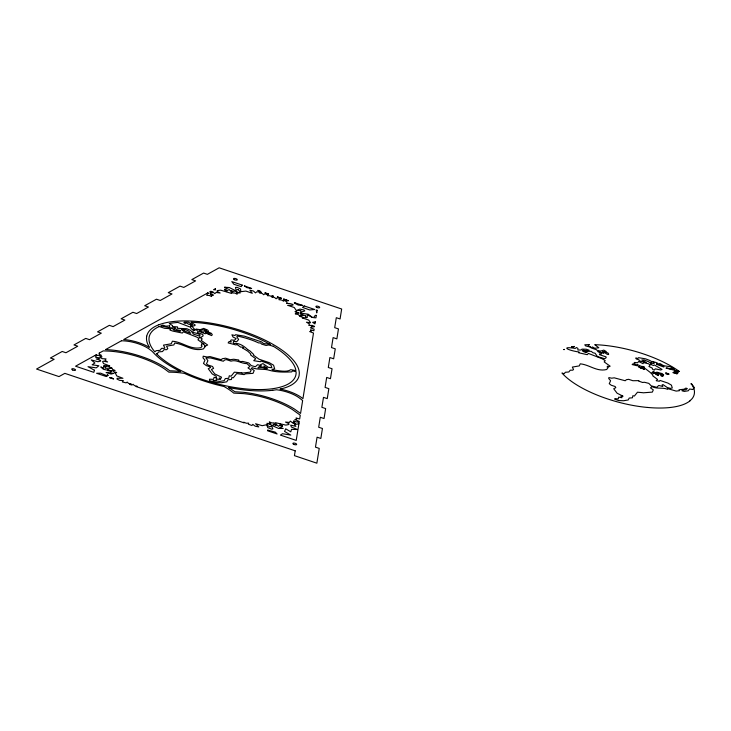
<?xml version="1.0" encoding="UTF-8"?>
<svg xmlns="http://www.w3.org/2000/svg" width="731" height="731" viewBox="0 0 731 731"><rect width="100%" height="100%" fill="white"/><g stroke="black" fill="none" stroke-linecap="round" stroke-linejoin="round"><path stroke-width="1.1" d="M689.808 400.953L692.01 398.788A71.108 26.636 15 0 0 693.82 388.234M641.078 368.342L638.181 366.496L641.882 368.104L641.16 368.278M242.345 373.084L250.258 372.143L251.144 370.133L247.983 367.903L249.975 366.405L246.923 363.627C241.193 363.709 236.597 359.305 230.978 361.132L226.436 359.634L224.746 359.917L223.339 361.224L210.747 357.998L205.914 357.879L207.915 360.685L206.471 363.846L208.006 365.016L212.52 366.469L213.598 368.36L211.396 369.502L214.759 373.925L221.53 377.196L220.926 378.448L219.154 378.055L220.652 379.407L216.294 379.151L216.093 380.723L213.059 380.595L219.757 381.436L224.198 380.668L225.294 378.585L228.684 378.311L229.269 375.789L231.097 376.209L234.377 372.17L241.066 372.773M158.828 324.756L157.284 325.396A78.308 29.341 15 0 0 146.876 335.639A2.796 1.051 15 0 0 146.767 336.032M272.7 390.29L276.492 389.76A22.104 8.279 15 0 1 299.253 397.874L302.643 400.515L300.569 413.417L294.465 409.086A52.541 19.682 15 0 0 243.615 392.319L234.742 391.725A51.691 19.362 15 0 0 228.52 387.485M206.105 332.029L209.212 332.377L211.423 333.345L212.292 334.716L211.588 335.584L205.639 332.998L205.247 333.802L197.891 330.924L197.489 332.422L202.825 334.533L203.136 335.876L201.016 337.329L199.243 337.046L202.222 338.892L201.08 340.29L207.659 345.023L205.283 346.101L204.324 345.781L205.411 346.339L203.419 348.906C192.682 351.913 184.696 344.264 174.755 343.031L173.868 344.931L166.577 346.192L167.774 348.641L166.641 349.665L164.018 349.665L162.474 351.565L158.709 351.885L157.147 353.804L156.361 353.539A75.786 28.39 15 0 0 240.143 388.271A75.786 28.39 15 0 0 296.082 371.723L292.537 370.882L291.706 371.896C283.984 372.18 277.259 372.399 269.392 370.306C264.193 368.515 257.659 370.096 252.259 367.684L251.245 368.451L254.214 370.535L253.027 373.367L245.424 373.843L244.117 374.619L236.734 373.55L233.262 377.826L231.864 377.507L231.398 379.517L227.889 379.8L226.82 381.81L221.42 382.752L215.435 382.532L209.569 380.604L209.477 379.197L213.498 379.371L214.092 377.278L216.833 378.165L216.038 377.452L216.294 376.282L212.218 373.961L208.262 368.726L210.574 367.529L210.208 366.88L206.352 365.637L203.483 363.453L204.982 360.155L202.999 357.843L203.218 356.189L207.056 356.993L209.943 356.564L221.255 359.689L222.288 358.738L225.587 358.19L230.201 359.707L233.701 359.241L238.754 360.008L238.397 360.767L240.7 361.607L242.683 361.416L248.75 362.96L251.29 365.628L255.411 366.734L257.604 364.696L261.177 365.646L260.656 364.623L262.922 363.59L268.396 367.346L271.831 367.711L271.018 365.217L267.793 363.325L260.967 361.032L260.419 361.735L253.739 360.675L255.722 358.729L250.532 354.9L250.797 354.042L247.928 351.291L242.61 348.02L243.533 348.057L242.39 347.061L240.7 347.17L236.835 344.374L236.012 344.959L228.136 342.912L229.041 341.569L231.288 341.934L230.183 341.386L231.17 339.897L234.468 340.271L236.122 338.572L233.034 337.018L231.901 334.798L234.925 335.511L235.583 334.707L244.483 336.196L261.643 341.916C263.736 345.123 267.601 342.921 270.415 344.566A75.786 28.39 15 0 0 191.175 322.252L195.287 325.094L193.742 326.044L191.741 325.487L190.334 325.907L192.427 326.766L194.026 328.877L197.187 330.165L196.191 329.087L200.23 329.672L203.693 328.402L207.732 330.12L208.426 331.143L207.805 331.901L205.457 331.682L206.133 331.975M282.193 425.908L279.461 425.506L278.429 426.31L277.04 425.022L275.02 424.51L276.135 425.131L273.376 424.72L272.343 425.533L271.557 425.296L278.612 428.457L283.135 428.457L279.516 427.927L282.568 426.255L280.229 424.099L280.046 424.702L282.157 425.881M241.961 372.993L241.349 372.847M273.403 346.275L268.67 344.968L266.111 345.452L261.671 344.137L260.547 342.967L258.637 342.93C252.021 339.824 244.638 337.576 237.392 336.05L236.817 336.763L238.617 339.531L236.707 341.697L233.554 341.34L233.244 342.894L234.021 343.469C239.22 342.748 243.98 346.101 247.599 349.473M192.061 324.436L189.091 324.409L186.14 322.846L185.19 323.504L183.837 322.709L184.276 322.161A75.786 28.39 15 0 1 188.434 322.17L192.125 324.4M159.056 326.437L164.585 328.301L168.733 328.603L170.634 329.315L169.976 330.11L172.955 331.116L182.321 333.053L183.335 331.801L196.648 337.028L199.051 338.508L197.964 339.842L204.232 344.347L201.71 343.734L201.29 345.608L202.176 346.065L200.952 347.645C190.499 350.012 182.558 341.953 172.425 341.213L171.218 343.789L163.479 345.123L164.84 347.901L164.32 348.367L161.588 348.358L159.979 350.341L156.224 350.661L154.835 351.849A75.786 28.39 15 0 1 159.276 326.51M679.163 371.403L666.014 368.132L667.019 367.857L671.049 369.155L670.345 368.552L670.967 368.305L674.585 369.52C671.095 364.796 664.753 367.602 660.925 364.056L659.408 363.828L664.04 366.743A24.607 9.22 15 0 0 663.739 367.008L656.493 364.294L656.612 363.627L658.357 364.084L657.041 362.841L652.536 361.416L654.382 362.987L653.523 363.435L650.855 362.704L651.86 361.717L649.777 360.465L645.583 358.848L638.547 357.669L637.907 358.464L635.76 357.962L636.253 358.939L639.077 359.88L639.342 360.895L646.213 362.558L641.864 359.935L644.258 360.036L648.498 361.699L651.769 363.645L650.444 363.919L651.933 364.943L653.523 365.509L654.355 364.952L662.039 369.402L660.696 370.005L655.296 368.844L654.263 370.114L652.774 369.511L652.171 368.04L648.936 366.478L650.17 364.952L648.598 363.791L643.545 362.567L643.052 363.682L638.748 361.507L637.514 362.768L634.535 362.43L634.005 363.243L635.842 364.55L632.543 364.011L632.169 364.568L637.03 365.728L637.514 365.39L636.929 364.404L641.032 366.286L644.13 366.706L644.331 367.51L641.681 366.871L642.713 367.803L644.541 368.031L649.969 372.216L652.911 375.03L652.692 375.771L657.544 379.435L656.21 380.741L659.399 381.244L660.029 380.431L667.906 383.081L671.423 385.146L672.301 387.942L670.473 388.399L667.156 387.457L662.98 384.588L662.067 385.009L662.834 386.516L658.759 385.438L656.73 387.32L651.166 385.831L648.836 383.382L644.495 382.276L642.503 382.459L638.638 381.061L638.839 380.632L632.9 380.723L628.669 379.325L626.366 379.709L625.233 380.76L614.204 377.826L611.71 378.192L608.859 377.598L608.74 378.548L610.595 380.723L609.243 383.702L611.271 385.255L615.136 386.507L615.804 387.677L613.72 388.755L617.101 393.214L623.068 396.202L620.893 396.165L621.999 397.728L618.673 397.161L618.307 398.852L614.725 398.706L614.762 399.263L618.764 400.57L623.662 400.743L628.212 399.958L629.208 398.066L632.397 397.81L632.882 395.718L634.371 396.056L637.487 392.218L642.686 392.684A19.216 7.2 15 0 0 643.189 392.812L652.344 392.118L653.304 389.879L650.48 387.887L652.107 386.662C657.014 389.239 662.505 387.202 667.531 389.257L667.759 388.636L676.148 391.094L679.483 390.683L678.989 389.778L684.152 389.212L685.852 388.097L687.35 388.6L685.806 389.724L682.169 390.18L682.023 390.793L684.298 391.414L688.191 390.793L689.635 389.011L692.76 389.495L694.377 387.531L690.914 383.684C692.22 382.733 694.468 390.391 693.28 386.836M272.078 296.795L269.84 295.753L267.308 295.662L267.939 294.721L267.171 294.227L264.622 293.908L263.727 294.767L262.219 293.478L259.404 292.829L261.195 292.373L260.419 291.221L257.796 290.344L260.848 292.29L256.91 291.724L255.457 292.884L253.456 291.039L249.883 290.143L252.314 293.268L245.863 291.075L239.768 291.833L240.161 293.03L236.15 291.852L238.955 292.72L236.835 292.967L237.219 294.164L234.806 293.04L232.275 292.948L232.778 291.925L231.133 292.117L231.563 293.433L220.652 290.17L217.235 290.582L217.025 291.303L220.141 293.021L216.202 292.455L214.75 293.615L212.748 291.77L210.756 291.267L209.742 291.833L212.547 292.702L210.418 292.948L210.811 294.145L210.309 293.908L213.415 295.123L211.296 295.379L211.679 296.576L209.267 295.443L206.736 295.361L207.376 294.41L206.306 293.734L123.713 339.522A25.649 9.613 15 0 1 149.352 347.353L147.644 343.963A78.628 29.45 15 0 1 146.703 336.233M247.517 349.464L250.084 351.044L253.712 354.48L253.493 355.202L257.385 357.971A10.508 3.938 15 0 0 259.295 359.296L269.182 362.622L273.568 365.198L274.655 368.762L271.996 369.429L272.508 369.923C278.045 370.379 286.662 372.755 290.755 369.667L295.945 370.608A75.786 28.39 15 0 0 273.248 346.238M272.206 296.759L271.859 295.68L272.928 295.552L273.531 296.402L271.777 296.877L274.591 297.508L276.144 298.796L276.994 297.919L279.087 298.166L279.973 298.906L278.84 299.673L281.554 300.002L283.655 301.227L283.792 300.139L286.223 300.121L283.518 298.988L288.535 300.679L284.14 300.286L287.119 302.04L286.47 303.466C290.801 303.091 298.367 305.75 287.758 305.348L294.246 307.504L296.759 311.159L295.004 311.634L298.805 313.078L296.101 312.091L296.996 313.361L295.242 313.837L298.056 314.467L299.609 315.755L300.806 314.924L301.537 315.947L299.783 316.422L302.597 317.053L303.511 317.802L302.186 317.884L308.674 320.041L310.584 322.773L306.453 322.207L309.432 323.961L308.784 325.396L312.274 325.396L314.568 326.391L313.846 327.031L311.205 326.035L312.1 327.296L310.346 327.78L314.12 329.197L313.864 330.777L310.52 329.836L311.415 331.097L309.67 331.572L313.498 333.053L302.945 398.66A25.329 9.485 15 0 0 280.147 389.066M280.183 389.093A78.391 29.368 15 0 0 299.098 375.57L299.299 373.23A2.769 1.042 15 0 0 299.299 372.828A78.628 29.459 15 0 0 243.057 331.198A79.176 29.66 15 0 0 228.666 326.931L223.302 325.615A78.774 29.514 15 0 0 158.883 324.783M272.69 390.29A78.4 29.368 15 0 1 228.529 387.503M647.456 407.45A70.907 26.563 15 0 1 613.93 400.917A71.903 26.937 15 0 1 603.157 397.39A71.282 26.7 15 0 1 561.965 373.02L564.14 373.76L565.346 372.271L568.828 371.978L570.281 370.188L572.748 370.188L573.515 369.502L572.336 367.09L579.281 365.893L580.25 363.828C589.542 364.723 596.861 371.988 606.666 369.502L608.146 367.583L607.196 367.099L607.397 366.24L608.896 366.752L610.138 366.185L604.199 361.918L605.231 360.657L602.17 358.766L588.354 353.402L587.313 354.69L578.513 352.726L579.089 352.031C566.287 350.112 561.043 346.046 575.233 348.431L576.412 347.508L577.929 348.431L577.865 350.021L581.191 349.966L581.995 349.126L586.253 349.254L589.149 350.222L587.523 350.779L582.744 350.277L583.384 350.652L582.799 351.328L585.842 352.516L587.094 352.388L584.297 351.136L591.269 351.346L592.868 352.698L595.144 353.274L597.446 356.573L604.665 358.72L606.209 357.66L606.017 356.856L599.438 354.645L599.539 353.868L601.092 354.243L601.403 353.082L598.086 351.739L596.606 349.774L591.059 347.874L592.384 346.951L594.815 348.248L598.826 347.773L594.751 344.676A71.227 26.681 15 0 1 679.218 371.394M689.845 400.972A71.4 26.745 15 0 1 647.447 407.432M169.638 325.843L169.565 327.707L160.829 325.871A75.786 28.39 15 0 1 162.903 325.14L165.919 326.172L169.638 325.843M172.507 325.56L172.47 326.492L177.578 326.958L177.35 328.31L186.889 328.722L190.681 330.385L193.532 334.168L199.024 335.867L200.248 335.036L197.9 333.656L192.893 332.377L193.121 330.458L194.976 330.503L191.769 329.197L190.17 327.077L177.916 322.435A75.786 28.39 15 0 0 169.236 323.55L172.507 325.56M665.923 372.856L665.877 373.751L667.44 374.51L669.121 374.126L665.923 372.856M99.233 353.091L99.142 354.188L101.454 355.348L98.484 355.348L102.02 356.838L100.028 357.176L100.248 357.651L102.358 358.693L106.059 358.912L104.962 360.2L107.603 362.009L103.592 361.151L102.596 361.58L103.519 363.572L109.769 365.957L107.695 365.957L108.755 367.026L111.551 367.775L109.705 368.415L112.163 368.205L112.528 369.393L115.069 370.453L112.455 370.562L113.881 371.75L116.677 372.508L114.685 372.847L115.343 372.974L116.704 375.889L122.945 378.283L117.124 378.274L117.006 379.069L119.674 380.385L123.365 380.604L122.333 381.938L126.088 382.852L127.24 382.094L128.51 383.382L131.315 384.131L129.689 384.405L131.964 385.063L133.106 384.296L134.385 385.584L137.181 386.343L136.03 386.535L244.163 422.902L243.752 422.18L246.32 423.231L248.686 423.167L248.376 424.208L251.912 425.506L252.798 424.364L255.183 426.191L258.756 426.922L255.594 423.752L262.21 425.689L267.647 424.519L266.934 423.276L271 424.282L268.149 423.532L270.05 423.139L269.337 421.897L271.905 422.947L274.271 422.883L273.961 423.925L274.545 424.245L276.135 423.925L275.423 422.673L285.858 425.122L288.919 424.473L288.9 423.706L285.519 422.07L289.33 422.436L290.344 421.12L292.729 422.947L295.626 423.541L292.455 422.5L294.355 422.107L293.643 420.864L296.21 421.906L298.577 421.842L298.266 422.883L298.979 423.286L299.281 421.412L294.831 419.612L296.731 419.219L296.028 417.977L299.664 418.991L300.267 415.29A16.557 6.204 15 0 0 298.339 413.801L292.519 409.616A49.379 18.494 15 0 0 243.505 393.607L233.756 393.114L232.961 392.465A48.886 18.312 15 0 0 224.042 386.525L217.573 384.981A78.957 29.578 15 0 1 202.743 380.604A78.217 29.304 15 0 1 184.422 373.377A48.474 18.156 15 0 0 170.085 372.17L168.852 372.161L165.243 369.411A50.329 18.86 15 0 0 108.837 351.099L104.652 350.935A8.16 3.061 15 0 0 103.181 350.907L99.233 353.091M658.421 374.957L658.366 375.56L655.543 374.208L655.89 373.769L658.421 374.957M676.842 371.805L678.286 372.499L677.893 372.984L674.165 371.348L676.842 371.805M277.424 296.941L281.481 298.303L277.424 296.941M300.761 310.739L301.163 312.091L304.79 310.922L304.069 310.026L299.966 309.094L296.914 310.291L300.761 310.739M300.998 312.932L300.88 314.028L303.173 315.198L301.492 314.997L305.54 315.518L305.421 316.614L307.276 317.565L307.203 314.796L312.539 317.537L308.254 314.229L299.902 313.005L300.998 312.932M103.903 366.24L103.564 368.525L100.823 366.907L103.4 369.301L111.688 371.074L107.457 369.703L108.8 369.027L107.64 368.26L105.2 368.269L105.639 367.264L103.903 366.24M103.948 365.948L106.333 366.496L107.146 365.957L103.948 365.948M265.125 292.802L266.577 293.844L265.983 293.469L268.624 293.981L265.125 292.802M298.888 423.861L296.219 440.409L280.412 435.091L282.495 433.721L290.764 435.091L284.551 431.436L285.702 428.823L290.792 431.847L291.514 429.362L297.499 429.526L291.386 427.041L290.7 425.131L295.872 426.356L294.401 424.537L298.888 423.861M315.299 321.841L314.97 323.924L312.612 322.334L315.299 321.841M316.34 315.408L315.947 317.83L313.498 317.656L315.335 315.308L316.34 315.408M317.163 310.3L316.742 312.914L316.231 309.99L317.163 310.3M295.205 450.826L294.429 455.641L316.861 463.189L319.237 448.414L315.472 447.144L317.071 437.193L320.836 438.454L322.444 428.494L318.679 427.233L320.279 417.273L324.043 418.543L325.642 408.583L321.878 407.313L323.486 397.362L327.25 398.623L328.849 388.673L325.085 387.403L326.684 377.443L330.458 378.713L332.057 368.753L328.292 367.483L329.891 357.532L333.656 358.793L335.264 348.842L331.499 347.572L333.098 337.612L336.863 338.882L338.462 328.923L334.697 327.662L336.306 317.702L340.07 318.963L341.669 309.012L219.154 267.811L207.376 274.344L203.611 273.074L191.824 279.607L195.588 280.878L183.801 287.411L180.036 286.141L168.249 292.674L172.013 293.944L160.235 300.478L156.471 299.207L144.683 305.741L148.448 307.011L136.66 313.544L132.896 312.274L121.108 318.807L124.873 320.077L113.095 326.611L109.33 325.341L97.543 331.874L101.307 333.144L89.52 339.677L85.755 338.407L73.968 344.941L77.733 346.211L65.954 352.744L62.19 351.474L50.402 358.007L54.167 359.277L36.55 369.045L58.992 376.593L64.831 373.358L295.205 450.826M206.224 330.293L204.022 330.969L204.168 331.801L203.364 332.358L199.545 330.412L204.351 329.699L206.224 330.293M210.217 333.756L208.335 333.756L206.416 332.797L210.217 333.756M267.811 430.13L267.619 430.787L277.095 433.976L275.285 432.14L267.811 430.13M94.473 370.251L93.842 372.353L75.567 366.204L94.792 355.549L96.108 356.326L95.66 357.331L99.178 357.788L99.379 358.72L96.218 358.985L100.138 360.237L100.741 361.013L97.917 361.744L91.256 359.935L94.875 362.996L92.124 364.796L98.877 365.765L96.209 367.867L88.003 366.67L94.473 370.251M642.869 368.716L644.303 369.246L642.869 368.716M662.99 375.734L662.789 376.374L661.445 376.191L659.7 373.916L662.99 375.734M267.089 368.113L266.852 368.771L262.274 367.702L257.924 367.857L259.56 366.35L264.805 367.739L263.928 365.993L267.089 368.113M110.765 371.988L110.326 372.993L113.698 373.395L111.094 374.062L106.114 372.582L110.765 371.988M604.016 352.543L603.605 353.393L599.146 351.785L598.241 350.807L600.827 351.054L603.797 350.112L606.227 351.52L602.481 351.885L604.016 352.543M604.82 351.967L604.537 352.497L606.757 354.069L608.311 354.59L608.685 354.124L607.936 352.963L604.82 351.967M673.132 372.7L677.189 373.852L673.808 372.344A7.867 2.942 15 0 0 673.562 372.243L673.306 372.408A16.201 6.067 15 0 0 673.214 372.554L673.132 372.7M242.208 285.099L241.212 286.625L233.883 284.295L231.809 281.599L242.208 285.099M226.82 291.057L226.446 291.614L224.91 289.832L226.82 291.057M235.857 290.874L233.765 291.294L230.959 290.755L231.946 291.386L230.42 290.929L229.205 289.522L227.752 290.28L224.801 289.704L224.463 289.321L228.182 287.95L224.499 287.246L229.296 287.521L235.857 290.874M589.113 344.621L588.245 345.726L590.712 347.179L585.568 345.873L584.791 344.776L589.113 344.621M174.042 329.398L173.576 329.964L180.164 331.417L180.922 330.485L177.469 329.909L174.727 328.438L175.303 327.771L169.967 327.863L174.042 329.398M574.255 346.448L573.451 347.435L571.505 346.713L574.255 346.448M652.271 372.353L651.924 372.792L654.035 373.504L655.177 373.011L652.271 372.353M656.118 372.709L655.762 373.157L657.772 374.208L658.366 373.468L656.118 372.709M657.827 372.371L657.397 372.901L656.109 372.326L657.827 372.371M658.467 372.682L658.092 373.139L663.702 374.857L661.884 373.495L658.467 372.682M305.001 317.464L306.344 317.62L305.001 317.464M304.078 305.905L302.588 307.422L309.734 309.962L314.732 309.487L304.078 305.905M270.973 426.1L269.949 426.904L266.87 425.195L267.738 427.608L271.484 429.134L272.882 428.896L271.603 426.191L270.973 426.1M97.168 355.312L95.24 355.303L96.382 354.672L97.168 355.312M107.219 375.871L106.223 376.52L96.583 373.276L100.604 373.166L107.219 375.871M108.06 375.323L107.329 374.701L108.06 375.323M121.547 340.719L105.566 349.582A53.546 20.057 15 0 1 166.896 368.652L169.802 370.763A51.645 19.344 15 0 1 180.703 371.604A78.966 29.578 15 0 1 153.144 352.36A20.24 7.584 15 0 0 151.244 350.624L149.197 349.034A22.451 8.406 15 0 0 124.032 340.874L122.168 340.792A1.636 0.612 15 0 1 121.547 340.719M207.641 292.994L206.846 293.442L209.002 293.305L207.641 292.994M215.417 288.681L213.571 289.704L215.526 289.869L215.417 288.681M563.839 349.582L564.533 349.464L563.839 349.582M238.023 289.476L236.067 290.043L235.483 287.457L237.036 287.329L240.563 288.964L240.782 291.258L239.119 290.764L238.023 289.476M295.077 302.872L294.246 303.009L298.221 305.055L302.479 305.366L295.077 302.872M184.166 330.165L182.576 330.321L190.636 333.309L188.744 331.024L185.564 329.69L181.434 329.306L184.166 330.165M654.72 372.417L653.085 371.869L654.72 372.417M111.779 377.927L109.613 377.653L113.607 378.996L111.779 377.927M251.592 288.507L246.722 287.575L244.291 285.803L251.592 288.507M316.633 307.322A1.965 0.74 15 0 0 319.685 307.504A1.965 0.74 15 0 0 317.044 306.115A1.965 0.74 15 0 0 316.633 307.322M234.24 279.617A1.965 0.74 15 0 0 237.283 279.799A1.965 0.74 15 0 0 234.642 278.401A1.965 0.74 15 0 0 234.24 279.617M293.615 444.274A1.965 0.74 15 0 0 296.658 444.457A1.965 0.74 15 0 0 294.017 443.059A1.965 0.74 15 0 0 293.615 444.274M72.479 369.913A1.965 0.74 15 0 0 75.531 370.096A1.965 0.74 15 0 0 72.89 368.698A1.965 0.74 15 0 0 72.479 369.913"/></g></svg>
